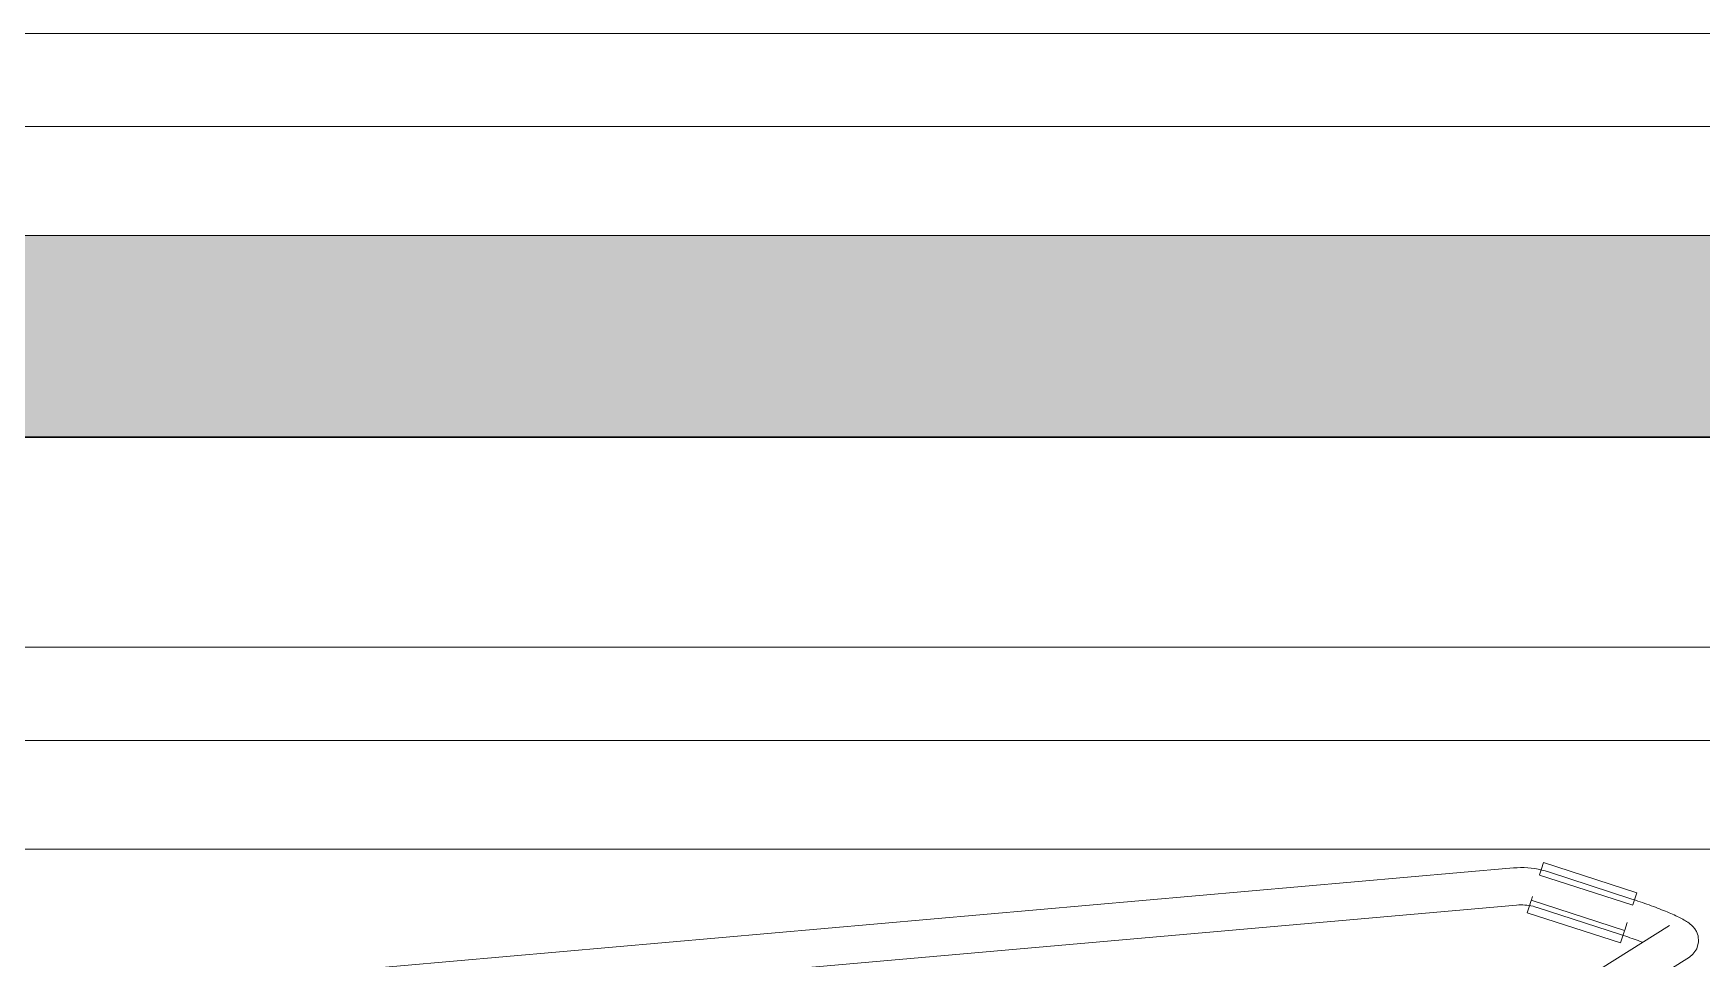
# Model space of a CAD drawing. Header units: millimetres. Extents: x 79795 to 317870, y -36033 to 97293.
# Drawn here: x 158965 to 159502, y 20388 to 20685 of the extents above; entities that cross this region are included whole.
import ezdxf

# ---------------------------------------------------------------- set-up
doc = ezdxf.new("R2010")
doc.units = ezdxf.units.MM
doc.header["$MEASUREMENT"] = 0
for name, color, linetype, lineweight in [('CSM-STL-XX-ZZ-M3-A-XXXX-00001_detached _19_04_21__rvt-1-Level 4$0$A-WALL-PATT', 7, 'CONTINUOUS', 9), ('CSM-STL-XX-ZZ-M3-A-XXXX-00001_detached _19_04_21__rvt-1-Level 4$0$I-FURN', 8, 'CONTINUOUS', 9), ('CSM-STL-XX-ZZ-M3-A-XXXX-00001_detached _19_04_21__rvt-1-Level 4$0$I-WALL', 7, 'CONTINUOUS', 9), ('I-FURN', 8, 'CONTINUOUS', 9)]:
    doc.layers.add(name, color=color, linetype=linetype, lineweight=lineweight)

msp = doc.modelspace()

# ---------------------------------------------------------------- hatches: boundary and pattern name
at = {"layer": 'CSM-STL-XX-ZZ-M3-A-XXXX-00001_detached _19_04_21__rvt-1-Level 4$0$A-WALL-PATT'}
msp.add_hatch(color=256, dxfattribs=at).paths.add_polyline_path([(161148.83, 20555.33), (161148.83, 20657.33), (161017.67, 20657.33), (161017.67, 20620.25), (158617.67, 20620.25), (158617.67, 20657.33), (156862.83, 20657.33), (156862.83, 20555.33), (161017.67, 20555.33)], flags=0)

# ---------------------------------------------------------------- linework, layer by layer
at = {"layer": 'CSM-STL-XX-ZZ-M3-A-XXXX-00001_detached _19_04_21__rvt-1-Level 4$0$I-FURN'}
for p, q in [((158617.67, 20685.25), (161017.67, 20685.25)), ((161017.67, 20655.25), (158617.67, 20655.25)), ((161017.67, 20655.25), (158617.67, 20655.25)), ((158617.67, 20620.25), (161017.67, 20620.25)), ((158537.67, 20487.76), (160937.67, 20487.76)), ((160937.67, 20457.76), (158537.67, 20457.76)), ((160937.67, 20457.76), (158537.67, 20457.76)), ((158537.67, 20422.76), (160937.67, 20422.76))]:
    msp.add_line(p, q, dxfattribs=at)
at = {"layer": 'CSM-STL-XX-ZZ-M3-A-XXXX-00001_detached _19_04_21__rvt-1-Level 4$0$I-WALL', "lineweight": 30}
msp.add_line((156862.83, 20555.33), (161148.83, 20555.33), dxfattribs=at)
at = {"layer": 'I-FURN'}
for p, q in [((159441.46, 20416.73), (158998.13, 20377.79)), ((159441.5, 20416.74), (159441.46, 20416.74)), ((159442.64, 20416.82), (159441.5, 20416.74)), ((159443.78, 20416.85), (159442.64, 20416.82)), ((159444.92, 20416.83), (159443.78, 20416.85)), ((159446.06, 20416.77), (159444.92, 20416.83)), ((159447.2, 20416.66), (159446.06, 20416.77)), ((159448.33, 20416.51), (159447.2, 20416.66)), ((159449.46, 20416.31), (159448.33, 20416.51)), ((159450.57, 20416.07), (159449.46, 20416.31)), ((159449.87, 20414.52), (159450.51, 20416.5)), ((159450.51, 20416.5), (159451.14, 20418.45)), ((159451.68, 20415.78), (159450.57, 20416.07)), ((159451.14, 20418.45), (159481.15, 20408.76)), ((159452.77, 20415.45), (159451.68, 20415.78)), ((159479.59, 20406.74), (159452.77, 20415.45)), ((159449.83, 20414.41), (159479.84, 20404.72)), ((159018.16, 20367.5), (159442.51, 20404.78)), ((159442.51, 20404.78), (159443.17, 20404.83)), ((159443.17, 20404.83), (159443.83, 20404.85)), ((159443.83, 20404.85), (159444.49, 20404.84)), ((159444.49, 20404.84), (159445.15, 20404.8)), ((159445.15, 20404.8), (159445.81, 20404.74)), ((159445.81, 20404.74), (159446.47, 20404.65)), ((159445.92, 20402.29), (159446.55, 20404.25)), ((159446.47, 20404.65), (159447.12, 20404.54)), ((159446.55, 20404.25), (159447.19, 20406.22)), ((159447.12, 20404.54), (159447.77, 20404.4)), ((159477.24, 20396.65), (159447.23, 20406.34)), ((159447.26, 20406.43), (159447.64, 20407.6)), ((159447.77, 20404.4), (159448.41, 20404.24)), ((159448.41, 20404.24), (159449.04, 20404.05)), ((159480.05, 20406.59), (159479.59, 20406.74)), ((159480.52, 20406.81), (159479.88, 20404.84)), ((159480.79, 20406.34), (159480.05, 20406.59)), ((159481.15, 20408.76), (159480.52, 20406.81)), ((159481.52, 20406.1), (159480.79, 20406.34)), ((159482.26, 20405.85), (159481.52, 20406.1)), ((159482.98, 20405.6), (159482.26, 20405.85)), ((159483.71, 20405.35), (159482.98, 20405.6)), ((159484.42, 20405.09), (159483.71, 20405.35)), ((159485.13, 20404.84), (159484.42, 20405.09)), ((159485.83, 20404.58), (159485.13, 20404.84)), ((159486.52, 20404.33), (159485.83, 20404.58)), ((159487.19, 20404.07), (159486.52, 20404.33)), ((159445.92, 20402.29), (159475.93, 20392.61)), ((159449.04, 20404.05), (159449.06, 20404.04)), ((159449.06, 20404.04), (159475.88, 20395.32)), ((159477.27, 20396.75), (159478.07, 20399.23)), ((159487.86, 20403.82), (159487.19, 20404.07)), ((159488.51, 20403.57), (159487.86, 20403.82)), ((159489.15, 20403.31), (159488.51, 20403.57)), ((159489.78, 20403.06), (159489.15, 20403.31)), ((159490.39, 20402.81), (159489.78, 20403.06)), ((159490.98, 20402.57), (159490.39, 20402.81)), ((159491.56, 20402.32), (159490.98, 20402.57)), ((159492.13, 20402.08), (159491.56, 20402.32)), ((159492.67, 20401.84), (159492.13, 20402.08)), ((159493.2, 20401.6), (159492.67, 20401.84)), ((159493.71, 20401.37), (159493.2, 20401.6)), ((159494.2, 20401.13), (159493.71, 20401.37)), ((159494.67, 20400.9), (159494.2, 20401.13)), ((159495.13, 20400.67), (159494.67, 20400.9)), ((159495.57, 20400.44), (159495.13, 20400.67)), ((159495.99, 20400.22), (159495.57, 20400.44)), ((159496.4, 20399.98), (159495.99, 20400.22)), ((159496.8, 20399.75), (159496.4, 20399.98)), ((159497.2, 20399.51), (159496.8, 20399.75)), ((159497.58, 20399.25), (159497.2, 20399.51)), ((159497.97, 20398.97), (159497.58, 20399.25)), ((159498.38, 20398.66), (159497.97, 20398.97)), ((159491.74, 20398.25), (159448.16, 20370.94)), ((159476.21, 20395.22), (159475.88, 20395.32)), ((159476.56, 20394.56), (159475.93, 20392.61)), ((159476.9, 20394.99), (159476.21, 20395.22)), ((159477.2, 20396.53), (159476.56, 20394.56)), ((159477.59, 20394.76), (159476.9, 20394.99)), ((159478.28, 20394.53), (159477.59, 20394.76)), ((159478.96, 20394.29), (159478.28, 20394.53)), ((159479.63, 20394.06), (159478.96, 20394.29)), ((159480.3, 20393.82), (159479.63, 20394.06)), ((159480.95, 20393.59), (159480.3, 20393.82)), ((159481.6, 20393.35), (159480.95, 20393.59)), ((159498.8, 20398.29), (159498.38, 20398.66)), ((159499.27, 20397.83), (159498.8, 20398.29)), ((159499.79, 20397.2), (159499.27, 20397.83)), ((159500.35, 20396.29), (159499.79, 20397.2)), ((159500.87, 20394.91), (159500.35, 20396.29)), ((159501.05, 20392.93), (159500.87, 20394.91)), ((159461.35, 20365.05), (159498.11, 20388.08)), ((159482.24, 20393.12), (159481.6, 20393.35)), ((159482.86, 20392.88), (159482.24, 20393.12)), ((159499.24, 20388.97), (159498.11, 20388.08)), ((159499.24, 20388.97), (159500.46, 20390.7)), ((159500.46, 20390.7), (159501.05, 20392.93))]:
    msp.add_line(p, q, dxfattribs=at)

doc.saveas('drawing.dxf')
